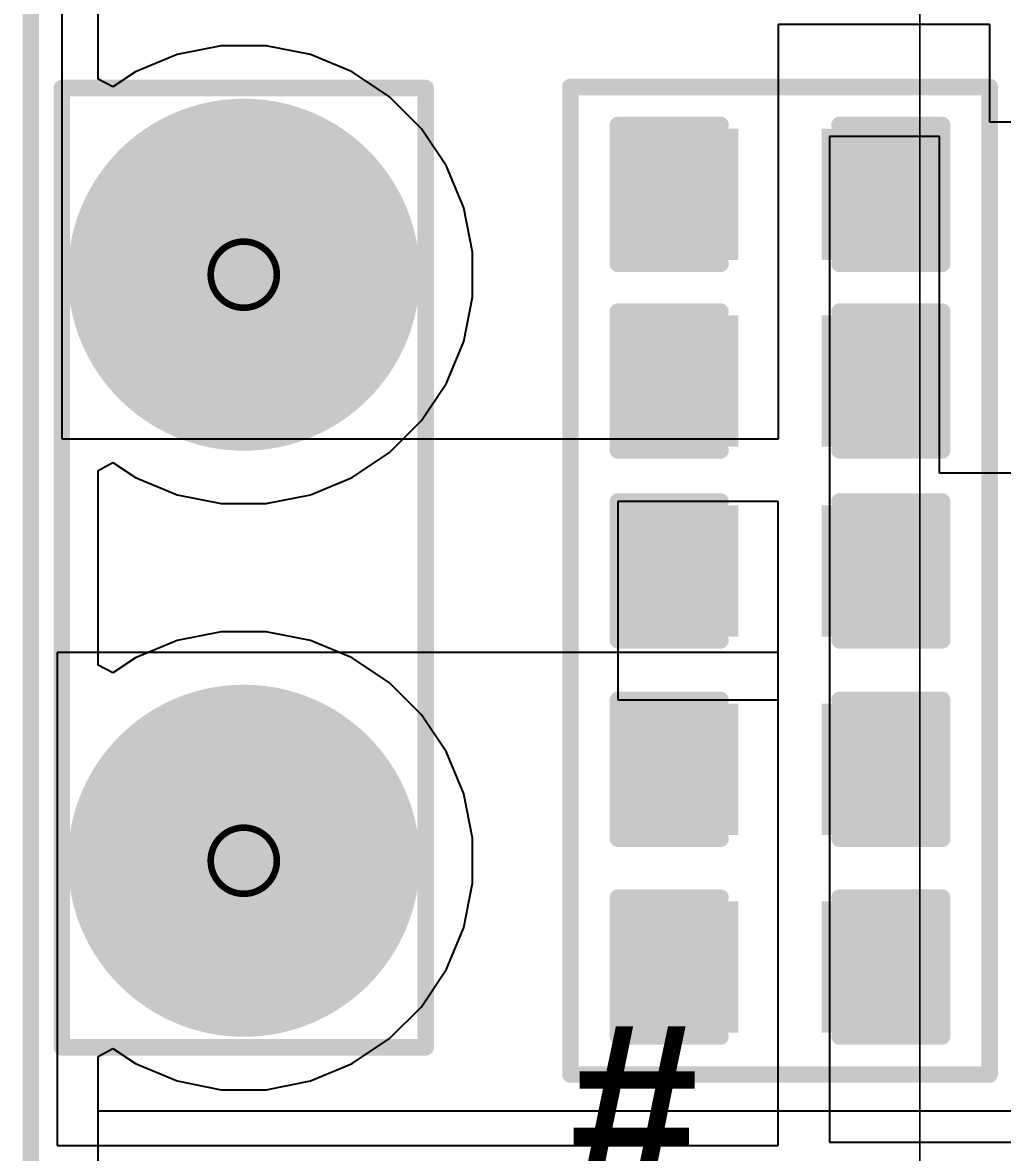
# Model space of a CAD drawing. Header units: inches. Extents: x -36 to 438, y -63 to 73.
# Drawn here: x -0.06 to 7.46, y 21.21 to 29.89 of the extents above; entities that cross this region are included whole.
import ezdxf

# ---------------------------------------------------------------- set-up
doc = ezdxf.new("R2010")
doc.units = ezdxf.units.IN
for name, color, linetype in [('Board Outline', 216, 'Continuous'), ('Bottom Layer', 5, 'Continuous'), ('Bottom Solder', 6, 'Continuous'), ('Drill Drawing', 1, 'Continuous'), ('Fabrication', 76, 'Continuous'), ('Ground', 16, 'Continuous'), ('Multi-Layer', 9, 'Continuous'), ('Pad Holes', 156, 'Continuous'), ('Power 3V3', 76, 'Continuous'), ('Top Layer', 1, 'Continuous'), ('Top Overlay', 2, 'Continuous'), ('Top Paste', 8, 'Continuous'), ('Top Solder', 216, 'Continuous')]:
    doc.layers.add(name, color=color, linetype=linetype)
doc.styles.add('Arial_Bold', font='', dxfattribs={"height": 0.2})
doc.styles.get('Arial_Bold').set_extended_font_data('Arial', bold=True)

msp = doc.modelspace()

# ---------------------------------------------------------------- hatches: boundary and pattern name
at = {"layer": 'Bottom Layer'}
h = msp.add_hatch(color=5, dxfattribs=at)
edge = h.paths.add_edge_path()
edge.add_arc((1.6354, 27.9497), 1.25, 0, 360)
h = msp.add_hatch(color=5, dxfattribs=at)
edge = h.paths.add_edge_path()
edge.add_arc((1.6354, 23.4497), 1.25, 0, 360)
at = {"layer": 'Bottom Solder'}
h = msp.add_hatch(color=6, dxfattribs=at)
edge = h.paths.add_edge_path()
edge.add_arc((1.6354, 27.9497), 1.3516, 0, 360)
h = msp.add_hatch(color=6, dxfattribs=at)
edge = h.paths.add_edge_path()
edge.add_arc((1.6354, 23.4497), 1.3516, 0, 360)
at = {"layer": 'Ground'}
h = msp.add_hatch(color=16, dxfattribs=at)
edge = h.paths.add_edge_path()
edge.add_arc((1.6354, 27.9497), 1.25, 0, 360)
h = msp.add_hatch(color=16, dxfattribs=at)
edge = h.paths.add_edge_path()
edge.add_arc((1.6354, 23.4497), 1.25, 0, 360)
at = {"layer": 'Multi-Layer'}
h = msp.add_hatch(color=9, dxfattribs=at)
edge = h.paths.add_edge_path()
edge.add_arc((1.6354, 27.9497), 1.25, 0, 360)
h = msp.add_hatch(color=9, dxfattribs=at)
edge = h.paths.add_edge_path()
edge.add_arc((1.6354, 23.4497), 1.25, 0, 360)
at = {"layer": 'Pad Holes'}
h = msp.add_hatch(color=7, dxfattribs=at)
edge = h.paths.add_edge_path()
edge.add_arc((1.6354, 27.9497), 0.6, 0, 360)
h = msp.add_hatch(color=7, dxfattribs=at)
edge = h.paths.add_edge_path()
edge.add_arc((1.6354, 23.4497), 0.6, 0, 360)
at = {"layer": 'Power 3V3'}
h = msp.add_hatch(color=76, dxfattribs=at)
edge = h.paths.add_edge_path()
edge.add_arc((1.6354, 27.9497), 1.25, 0, 360)
h = msp.add_hatch(color=76, dxfattribs=at)
edge = h.paths.add_edge_path()
edge.add_arc((1.6354, 23.4497), 1.25, 0, 360)
at = {"layer": 'Top Layer'}
h = msp.add_hatch(color=1, dxfattribs=at)
edge = h.paths.add_edge_path()
edge.add_arc((1.6354, 27.9497), 1.25, 0, 360)
for points in [[(5.3732, 29.0106), (5.3732, 28.1216), (4.6112, 28.1216), (4.6112, 29.0106)], [(6.8972, 29.0106), (6.8972, 28.1216), (6.1352, 28.1216), (6.1352, 29.0106)], [(5.3734, 27.5776), (5.3734, 26.6886), (4.6114, 26.6886), (4.6114, 27.5776)], [(6.8974, 27.5776), (6.8974, 26.6886), (6.1354, 26.6886), (6.1354, 27.5776)], [(5.3734, 26.1197), (5.3734, 25.2307), (4.6114, 25.2307), (4.6114, 26.1197)], [(6.8974, 26.1197), (6.8974, 25.2307), (6.1354, 25.2307), (6.1354, 26.1197)], [(5.3734, 24.5957), (5.3734, 23.7067), (4.6114, 23.7067), (4.6114, 24.5957)], [(6.8974, 24.5957), (6.8974, 23.7067), (6.1354, 23.7067), (6.1354, 24.5957)], [(5.3734, 23.0777), (5.3734, 22.1887), (4.6114, 22.1887), (4.6114, 23.0777)], [(6.8974, 23.0777), (6.8974, 22.1887), (6.1354, 22.1887), (6.1354, 23.0777)]]:
    msp.add_hatch(color=1, dxfattribs=at).paths.add_polyline_path(points)
h = msp.add_hatch(color=1, dxfattribs=at)
edge = h.paths.add_edge_path()
edge.add_arc((1.6354, 23.4497), 1.25, 0, 360)
at = {"layer": 'Top Paste'}
for points in [[(5.3732, 29.0106), (5.3732, 28.1216), (4.6112, 28.1216), (4.6112, 29.0106)], [(6.8972, 29.0106), (6.8972, 28.1216), (6.1352, 28.1216), (6.1352, 29.0106)], [(5.3734, 27.5776), (5.3734, 26.6886), (4.6114, 26.6886), (4.6114, 27.5776)], [(6.8974, 27.5776), (6.8974, 26.6886), (6.1354, 26.6886), (6.1354, 27.5776)], [(5.3734, 26.1197), (5.3734, 25.2307), (4.6114, 25.2307), (4.6114, 26.1197)], [(6.8974, 26.1197), (6.8974, 25.2307), (6.1354, 25.2307), (6.1354, 26.1197)], [(5.3734, 24.5957), (5.3734, 23.7067), (4.6114, 23.7067), (4.6114, 24.5957)], [(6.8974, 24.5957), (6.8974, 23.7067), (6.1354, 23.7067), (6.1354, 24.5957)], [(5.3734, 23.0777), (5.3734, 22.1887), (4.6114, 22.1887), (4.6114, 23.0777)], [(6.8974, 23.0777), (6.8974, 22.1887), (6.1354, 22.1887), (6.1354, 23.0777)]]:
    msp.add_hatch(color=8, dxfattribs=at).paths.add_polyline_path(points)
at = {"layer": 'Top Solder'}
h = msp.add_hatch(color=216, dxfattribs=at)
edge = h.paths.add_edge_path()
edge.add_arc((1.6354, 27.9497), 1.3516, 0, 360)
for points in [[(5.4332, 29.0706), (5.4332, 28.0616), (4.5512, 28.0616), (4.5512, 29.0706)], [(6.9572, 29.0706), (6.9572, 28.0616), (6.0752, 28.0616), (6.0752, 29.0706)], [(5.4334, 27.6376), (5.4334, 26.6286), (4.5514, 26.6286), (4.5514, 27.6376)], [(6.9574, 27.6376), (6.9574, 26.6286), (6.0754, 26.6286), (6.0754, 27.6376)], [(5.4334, 26.1797), (5.4334, 25.1707), (4.5514, 25.1707), (4.5514, 26.1797)], [(6.9574, 26.1797), (6.9574, 25.1707), (6.0754, 25.1707), (6.0754, 26.1797)], [(5.4334, 24.6557), (5.4334, 23.6467), (4.5514, 23.6467), (4.5514, 24.6557)], [(6.9574, 24.6557), (6.9574, 23.6467), (6.0754, 23.6467), (6.0754, 24.6557)], [(5.4334, 23.1377), (5.4334, 22.1287), (4.5514, 22.1287), (4.5514, 23.1377)], [(6.9574, 23.1377), (6.9574, 22.1287), (6.0754, 22.1287), (6.0754, 23.1377)]]:
    msp.add_hatch(color=216, dxfattribs=at).paths.add_polyline_path(points)
h = msp.add_hatch(color=216, dxfattribs=at)
edge = h.paths.add_edge_path()
edge.add_arc((1.6354, 23.4497), 1.3516, 0, 360)

# ---------------------------------------------------------------- linework, layer by layer
at = {"layer": 'Board Outline'}
msp.add_lwpolyline([(0, 51.2099, 0.127, 0.127, 0), (0, 0, 0.127, 0.127, 0)], format="xyseb", dxfattribs=at)
at = {"layer": 'Bottom Layer'}
for p, q in [((0.5179, 29.4521), (0.5179, 44.4426)), ((1.4622, 29.7077), (1.1226, 29.6401)), ((1.8085, 29.7077), (1.4622, 29.7077)), ((2.1481, 29.6401), (1.8085, 29.7077)), ((1.1226, 29.6401), (0.8026, 29.5076)), ((2.4681, 29.5076), (2.1481, 29.6401)), ((0.8026, 29.5076), (0.6299, 29.3922)), ((2.756, 29.3152), (2.4681, 29.5076)), ((0.6299, 29.3922), (0.5179, 29.4521)), ((3.0009, 29.0703), (2.756, 29.3152)), ((3.1933, 28.7824), (3.0009, 29.0703)), ((3.3258, 28.4625), (3.1933, 28.7824)), ((3.3934, 28.1228), (3.3258, 28.4625)), ((3.3934, 27.7765), (3.3934, 28.1228)), ((3.3258, 27.4369), (3.3934, 27.7765)), ((3.1933, 27.1169), (3.3258, 27.4369)), ((3.0009, 26.829), (3.1933, 27.1169)), ((2.756, 26.5841), (3.0009, 26.829)), ((2.4681, 26.3918), (2.756, 26.5841)), ((0.5179, 26.4473), (0.6299, 26.5071)), ((0.6299, 26.5071), (0.8026, 26.3918)), ((0.5179, 24.9521), (0.5179, 26.4473)), ((0.8026, 26.3918), (1.1226, 26.2592)), ((2.1481, 26.2592), (2.4681, 26.3918)), ((1.1226, 26.2592), (1.4622, 26.1917)), ((1.8085, 26.1917), (2.1481, 26.2592)), ((1.4622, 26.1917), (1.8085, 26.1917)), ((1.4622, 25.2077), (1.1226, 25.1401)), ((1.8085, 25.2077), (1.4622, 25.2077)), ((2.1481, 25.1401), (1.8085, 25.2077)), ((1.1226, 25.1401), (0.8026, 25.0076)), ((2.4681, 25.0076), (2.1481, 25.1401)), ((0.8026, 25.0076), (0.6299, 24.8922)), ((2.756, 24.8152), (2.4681, 25.0076)), ((0.6299, 24.8922), (0.5179, 24.9521)), ((3.0009, 24.5703), (2.756, 24.8152)), ((3.1933, 24.2824), (3.0009, 24.5703)), ((3.3258, 23.9625), (3.1933, 24.2824)), ((3.3934, 23.6228), (3.3258, 23.9625)), ((3.3934, 23.2765), (3.3934, 23.6228)), ((3.3258, 22.9369), (3.3934, 23.2765)), ((3.1933, 22.6169), (3.3258, 22.9369)), ((3.0009, 22.329), (3.1933, 22.6169)), ((2.756, 22.0841), (3.0009, 22.329)), ((2.4681, 21.8917), (2.756, 22.0841)), ((0.5179, 21.9473), (0.6299, 22.0071)), ((0.6299, 22.0071), (0.8026, 21.8917)), ((0.5179, 0.518), (0.5179, 21.9473)), ((0.8026, 21.8917), (1.1226, 21.7592)), ((2.1481, 21.7592), (2.4681, 21.8917)), ((1.1226, 21.7592), (1.4622, 21.6917)), ((1.4622, 21.6917), (1.8085, 21.6917)), ((1.8085, 21.6917), (2.1481, 21.7592))]:
    msp.add_line(p, q, dxfattribs=at)
at = {"layer": 'Drill Drawing'}
for points in [[(1.8894, 27.9497, 0.0508, 0.0508, 1), (1.3814, 27.9497, 0.0508, 0.0508, 1)], [(1.3687, 27.9497, 0.0254, 0.0254, 1), (1.3941, 27.9497, 0.0254, 0.0254, 1)], [(1.8767, 27.9497, 0.0254, 0.0254, 1), (1.9021, 27.9497, 0.0254, 0.0254, 1)], [(1.8894, 23.4497, 0.0508, 0.0508, 1), (1.3814, 23.4497, 0.0508, 0.0508, 1)], [(1.3687, 23.4497, 0.0254, 0.0254, 1), (1.3941, 23.4497, 0.0254, 0.0254, 1)], [(1.8767, 23.4497, 0.0254, 0.0254, 1), (1.9021, 23.4497, 0.0254, 0.0254, 1)]]:
    msp.add_lwpolyline(points, format="xyseb", close=True, dxfattribs=at)
at = {"layer": 'Fabrication'}
msp.add_lwpolyline([(6.8273, 14.5831, 0.0127, 0.0127, 0), (6.8273, 34.1831, 0.0127, 0.0127, 0)], format="xyseb", dxfattribs=at)
msp.add_lwpolyline([(6.8273, 14.5831, 0.0127, 0.0127, 0), (6.8273, 34.1831, 0.0127, 0.0127, 0)], format="xyseb", dxfattribs=at)
at = {"layer": 'Ground'}
for p, q in [((0.5179, 29.4521), (0.5179, 44.4426)), ((1.4622, 29.7077), (1.1226, 29.6401)), ((1.8085, 29.7077), (1.4622, 29.7077)), ((2.1481, 29.6401), (1.8085, 29.7077)), ((1.1226, 29.6401), (0.8026, 29.5076)), ((2.4681, 29.5076), (2.1481, 29.6401)), ((0.8026, 29.5076), (0.6299, 29.3922)), ((2.756, 29.3152), (2.4681, 29.5076)), ((0.6299, 29.3922), (0.5179, 29.4521)), ((3.0009, 29.0703), (2.756, 29.3152)), ((3.1933, 28.7824), (3.0009, 29.0703)), ((3.3258, 28.4625), (3.1933, 28.7824)), ((3.3934, 28.1228), (3.3258, 28.4625)), ((3.3934, 27.7765), (3.3934, 28.1228)), ((3.3258, 27.4369), (3.3934, 27.7765)), ((3.1933, 27.1169), (3.3258, 27.4369)), ((3.0009, 26.829), (3.1933, 27.1169)), ((2.756, 26.5841), (3.0009, 26.829)), ((2.4681, 26.3918), (2.756, 26.5841)), ((0.5179, 26.4473), (0.6299, 26.5071)), ((0.6299, 26.5071), (0.8026, 26.3918)), ((0.5179, 24.9521), (0.5179, 26.4473)), ((0.8026, 26.3918), (1.1226, 26.2592)), ((2.1481, 26.2592), (2.4681, 26.3918)), ((1.1226, 26.2592), (1.4622, 26.1917)), ((1.8085, 26.1917), (2.1481, 26.2592)), ((1.4622, 26.1917), (1.8085, 26.1917)), ((1.4622, 25.2077), (1.1226, 25.1401)), ((1.8085, 25.2077), (1.4622, 25.2077)), ((2.1481, 25.1401), (1.8085, 25.2077)), ((1.1226, 25.1401), (0.8026, 25.0076)), ((2.4681, 25.0076), (2.1481, 25.1401)), ((0.8026, 25.0076), (0.6299, 24.8922)), ((2.756, 24.8152), (2.4681, 25.0076)), ((0.6299, 24.8922), (0.5179, 24.9521)), ((3.0009, 24.5703), (2.756, 24.8152)), ((3.1933, 24.2824), (3.0009, 24.5703)), ((3.3258, 23.9625), (3.1933, 24.2824)), ((3.3934, 23.6228), (3.3258, 23.9625)), ((3.3934, 23.2765), (3.3934, 23.6228)), ((3.3258, 22.9369), (3.3934, 23.2765)), ((3.1933, 22.6169), (3.3258, 22.9369)), ((3.0009, 22.329), (3.1933, 22.6169)), ((2.756, 22.0841), (3.0009, 22.329)), ((2.4681, 21.8917), (2.756, 22.0841)), ((0.5179, 21.9473), (0.6299, 22.0071)), ((0.6299, 22.0071), (0.8026, 21.8917)), ((0.5179, 0.518), (0.5179, 21.9473)), ((0.8026, 21.8917), (1.1226, 21.7592)), ((2.1481, 21.7592), (2.4681, 21.8917)), ((1.1226, 21.7592), (1.4622, 21.6917)), ((1.4622, 21.6917), (1.8085, 21.6917)), ((1.8085, 21.6917), (2.1481, 21.7592))]:
    msp.add_line(p, q, dxfattribs=at)
at = {"layer": 'Power 3V3'}
for p, q in [((0.5179, 29.4521), (0.5179, 36.3663)), ((1.4622, 29.7077), (1.1226, 29.6401)), ((1.8085, 29.7077), (1.4622, 29.7077)), ((2.1481, 29.6401), (1.8085, 29.7077)), ((1.1226, 29.6401), (0.8026, 29.5076)), ((2.4681, 29.5076), (2.1481, 29.6401)), ((0.8026, 29.5076), (0.6299, 29.3922)), ((2.756, 29.3152), (2.4681, 29.5076)), ((0.6299, 29.3922), (0.5179, 29.4521)), ((3.0009, 29.0703), (2.756, 29.3152)), ((3.1933, 28.7824), (3.0009, 29.0703)), ((3.3258, 28.4625), (3.1933, 28.7824)), ((3.3934, 28.1228), (3.3258, 28.4625)), ((3.3934, 27.7765), (3.3934, 28.1228)), ((3.3258, 27.4369), (3.3934, 27.7765)), ((3.1933, 27.1169), (3.3258, 27.4369)), ((3.0009, 26.829), (3.1933, 27.1169)), ((2.756, 26.5841), (3.0009, 26.829)), ((2.4681, 26.3918), (2.756, 26.5841)), ((0.5179, 26.4473), (0.6299, 26.5071)), ((0.6299, 26.5071), (0.8026, 26.3918)), ((0.5179, 24.9521), (0.5179, 26.4473)), ((0.8026, 26.3918), (1.1226, 26.2592)), ((2.1481, 26.2592), (2.4681, 26.3918)), ((1.1226, 26.2592), (1.4622, 26.1917)), ((1.8085, 26.1917), (2.1481, 26.2592)), ((1.4622, 26.1917), (1.8085, 26.1917)), ((1.4622, 25.2077), (1.1226, 25.1401)), ((1.8085, 25.2077), (1.4622, 25.2077)), ((2.1481, 25.1401), (1.8085, 25.2077)), ((1.1226, 25.1401), (0.8026, 25.0076)), ((2.4681, 25.0076), (2.1481, 25.1401)), ((0.8026, 25.0076), (0.6299, 24.8922)), ((2.756, 24.8152), (2.4681, 25.0076)), ((0.6299, 24.8922), (0.5179, 24.9521)), ((3.0009, 24.5703), (2.756, 24.8152)), ((3.1933, 24.2824), (3.0009, 24.5703)), ((3.3258, 23.9625), (3.1933, 24.2824)), ((3.3934, 23.6228), (3.3258, 23.9625)), ((3.3934, 23.2765), (3.3934, 23.6228)), ((3.3258, 22.9369), (3.3934, 23.2765)), ((3.1933, 22.6169), (3.3258, 22.9369)), ((3.0009, 22.329), (3.1933, 22.6169)), ((2.756, 22.0841), (3.0009, 22.329)), ((2.4681, 21.8917), (2.756, 22.0841)), ((0.5179, 21.9473), (0.6299, 22.0071)), ((0.6299, 22.0071), (0.8026, 21.8917)), ((0.5179, 21.5266), (0.5179, 21.9473)), ((0.8026, 21.8917), (1.1226, 21.7592)), ((2.1481, 21.7592), (2.4681, 21.8917)), ((1.1226, 21.7592), (1.4622, 21.6917)), ((1.4622, 21.6917), (1.8085, 21.6917)), ((1.8085, 21.6917), (2.1481, 21.7592)), ((7.2818, 21.5266), (0.5179, 21.5266)), ((8.8647, 21.5266), (7.2818, 21.5266))]:
    msp.add_line(p, q, dxfattribs=at)
at = {"layer": 'Top Layer'}
for p, q in [((0.2384, 30.3827), (0.2384, 26.6886)), ((5.7415, 26.6886), (5.7415, 29.8739)), ((5.7415, 29.8739), (7.364, 29.8739)), ((7.364, 29.8739), (7.364, 29.1247)), ((7.364, 29.1247), (8.6321, 29.1247)), ((6.9795, 29.0106), (6.1352, 29.0106)), ((6.1352, 29.0106), (6.1352, 21.2887)), ((6.9795, 26.4247), (6.9795, 29.0106)), ((0.2384, 26.6886), (5.7415, 26.6886)), ((8.6321, 26.4247), (6.9795, 26.4247)), ((5.7404, 26.2086), (4.5098, 26.2086)), ((4.5098, 26.2086), (4.5098, 24.6846)), ((5.7404, 24.6846), (5.7404, 26.2086)), ((5.7404, 25.0479), (0.2032, 25.0479)), ((0.2032, 25.0479), (0.2032, 21.2633)), ((5.7404, 21.2633), (5.7404, 25.0479)), ((4.5098, 24.6846), (5.7404, 24.6846)), ((0.2032, 21.2633), (5.7404, 21.2633)), ((6.1352, 21.2887), (12.0904, 21.2887))]:
    msp.add_line(p, q, dxfattribs=at)
at = {"layer": 'Top Overlay'}
for points in [[(0.2384, 22.0167, 0.127, 0.127, 0), (0.2384, 29.3827, 0.127, 0.127, 0)], [(0.2384, 29.3827, 0.127, 0.127, 0), (3.0324, 29.3827, 0.127, 0.127, 0)], [(3.0324, 22.0167, 0.127, 0.127, 0), (3.0324, 29.3827, 0.127, 0.127, 0)], [(4.1447, 21.808, 0.127, 0.127, 0), (4.1447, 29.3913, 0.127, 0.127, 0)], [(4.1447, 29.3913, 0.127, 0.127, 0), (7.364, 29.3913, 0.127, 0.127, 0)], [(7.364, 21.808, 0.127, 0.127, 0), (7.364, 29.3913, 0.127, 0.127, 0)], [(4.5096, 28.0327, 0.127, 0.127, 0), (4.5096, 29.0995, 0.127, 0.127, 0)], [(4.5096, 29.0995, 0.127, 0.127, 0), (5.297, 29.0995, 0.127, 0.127, 0)], [(6.2114, 29.0995, 0.127, 0.127, 0), (6.9988, 29.0995, 0.127, 0.127, 0)], [(6.9988, 28.0327, 0.127, 0.127, 0), (6.9988, 29.0995, 0.127, 0.127, 0)], [(4.5096, 28.0327, 0.127, 0.127, 0), (5.297, 28.0327, 0.127, 0.127, 0)], [(6.2114, 28.0327, 0.127, 0.127, 0), (6.9988, 28.0327, 0.127, 0.127, 0)], [(4.5098, 26.5997, 0.127, 0.127, 0), (4.5098, 27.6665, 0.127, 0.127, 0)], [(4.5098, 27.6665, 0.127, 0.127, 0), (5.2972, 27.6665, 0.127, 0.127, 0)], [(6.2116, 27.6665, 0.127, 0.127, 0), (6.999, 27.6665, 0.127, 0.127, 0)], [(6.999, 26.5997, 0.127, 0.127, 0), (6.999, 27.6665, 0.127, 0.127, 0)], [(4.5098, 26.5997, 0.127, 0.127, 0), (5.2972, 26.5997, 0.127, 0.127, 0)], [(6.2116, 26.5997, 0.127, 0.127, 0), (6.999, 26.5997, 0.127, 0.127, 0)], [(4.5098, 25.1418, 0.127, 0.127, 0), (4.5098, 26.2086, 0.127, 0.127, 0)], [(4.5098, 26.2086, 0.127, 0.127, 0), (5.2972, 26.2086, 0.127, 0.127, 0)], [(6.2116, 26.2086, 0.127, 0.127, 0), (6.999, 26.2086, 0.127, 0.127, 0)], [(6.999, 25.1418, 0.127, 0.127, 0), (6.999, 26.2086, 0.127, 0.127, 0)], [(4.5098, 25.1418, 0.127, 0.127, 0), (5.2972, 25.1418, 0.127, 0.127, 0)], [(6.2116, 25.1418, 0.127, 0.127, 0), (6.999, 25.1418, 0.127, 0.127, 0)], [(4.5098, 23.6178, 0.127, 0.127, 0), (4.5098, 24.6846, 0.127, 0.127, 0)], [(4.5098, 24.6846, 0.127, 0.127, 0), (5.2972, 24.6846, 0.127, 0.127, 0)], [(6.2116, 24.6846, 0.127, 0.127, 0), (6.999, 24.6846, 0.127, 0.127, 0)], [(6.999, 23.6178, 0.127, 0.127, 0), (6.999, 24.6846, 0.127, 0.127, 0)], [(4.5098, 23.6178, 0.127, 0.127, 0), (5.2972, 23.6178, 0.127, 0.127, 0)], [(6.2116, 23.6178, 0.127, 0.127, 0), (6.999, 23.6178, 0.127, 0.127, 0)], [(4.5098, 22.0998, 0.127, 0.127, 0), (4.5098, 23.1666, 0.127, 0.127, 0)], [(4.5098, 23.1666, 0.127, 0.127, 0), (5.2972, 23.1666, 0.127, 0.127, 0)], [(6.2116, 23.1666, 0.127, 0.127, 0), (6.999, 23.1666, 0.127, 0.127, 0)], [(6.999, 22.0998, 0.127, 0.127, 0), (6.999, 23.1666, 0.127, 0.127, 0)], [(4.5098, 22.0998, 0.127, 0.127, 0), (5.2972, 22.0998, 0.127, 0.127, 0)], [(6.2116, 22.0998, 0.127, 0.127, 0), (6.999, 22.0998, 0.127, 0.127, 0)], [(0.2384, 22.0167, 0.127, 0.127, 0), (3.0324, 22.0167, 0.127, 0.127, 0)], [(4.1447, 21.808, 0.127, 0.127, 0), (7.364, 21.808, 0.127, 0.127, 0)]]:
    msp.add_lwpolyline(points, format="xyseb", dxfattribs=at)
for points in [[(0.2066, 29.3827, 0.0635, 0.0635, 1), (0.2701, 29.3827, 0.0635, 0.0635, 1)], [(0.2066, 29.3827, 0.0635, 0.0635, 1), (0.2701, 29.3827, 0.0635, 0.0635, 1)], [(3.0006, 29.3827, 0.0635, 0.0635, 1), (3.0641, 29.3827, 0.0635, 0.0635, 1)], [(3.0006, 29.3827, 0.0635, 0.0635, 1), (3.0641, 29.3827, 0.0635, 0.0635, 1)], [(4.1129, 29.3913, 0.0635, 0.0635, 1), (4.1764, 29.3913, 0.0635, 0.0635, 1)], [(4.1129, 29.3913, 0.0635, 0.0635, 1), (4.1764, 29.3913, 0.0635, 0.0635, 1)], [(7.3322, 29.3913, 0.0635, 0.0635, 1), (7.3957, 29.3913, 0.0635, 0.0635, 1)], [(7.3322, 29.3913, 0.0635, 0.0635, 1), (7.3957, 29.3913, 0.0635, 0.0635, 1)], [(4.4779, 29.0995, 0.0635, 0.0635, 1), (4.5414, 29.0995, 0.0635, 0.0635, 1)], [(4.4779, 29.0995, 0.0635, 0.0635, 1), (4.5414, 29.0995, 0.0635, 0.0635, 1)], [(5.2653, 29.0995, 0.0635, 0.0635, 1), (5.3288, 29.0995, 0.0635, 0.0635, 1)], [(6.1797, 29.0995, 0.0635, 0.0635, 1), (6.2432, 29.0995, 0.0635, 0.0635, 1)], [(6.9671, 29.0995, 0.0635, 0.0635, 1), (7.0306, 29.0995, 0.0635, 0.0635, 1)], [(6.9671, 29.0995, 0.0635, 0.0635, 1), (7.0306, 29.0995, 0.0635, 0.0635, 1)], [(4.4779, 28.0327, 0.0635, 0.0635, 1), (4.5414, 28.0327, 0.0635, 0.0635, 1)], [(4.4779, 28.0327, 0.0635, 0.0635, 1), (4.5414, 28.0327, 0.0635, 0.0635, 1)], [(5.2653, 28.0327, 0.0635, 0.0635, 1), (5.3288, 28.0327, 0.0635, 0.0635, 1)], [(6.1797, 28.0327, 0.0635, 0.0635, 1), (6.2432, 28.0327, 0.0635, 0.0635, 1)], [(6.9671, 28.0327, 0.0635, 0.0635, 1), (7.0306, 28.0327, 0.0635, 0.0635, 1)], [(6.9671, 28.0327, 0.0635, 0.0635, 1), (7.0306, 28.0327, 0.0635, 0.0635, 1)], [(4.4781, 27.6665, 0.0635, 0.0635, 1), (4.5416, 27.6665, 0.0635, 0.0635, 1)], [(4.4781, 27.6665, 0.0635, 0.0635, 1), (4.5416, 27.6665, 0.0635, 0.0635, 1)], [(5.2655, 27.6665, 0.0635, 0.0635, 1), (5.329, 27.6665, 0.0635, 0.0635, 1)], [(6.1799, 27.6665, 0.0635, 0.0635, 1), (6.2434, 27.6665, 0.0635, 0.0635, 1)], [(6.9673, 27.6665, 0.0635, 0.0635, 1), (7.0308, 27.6665, 0.0635, 0.0635, 1)], [(6.9673, 27.6665, 0.0635, 0.0635, 1), (7.0308, 27.6665, 0.0635, 0.0635, 1)], [(4.4781, 26.5997, 0.0635, 0.0635, 1), (4.5416, 26.5997, 0.0635, 0.0635, 1)], [(4.4781, 26.5997, 0.0635, 0.0635, 1), (4.5416, 26.5997, 0.0635, 0.0635, 1)], [(5.2655, 26.5997, 0.0635, 0.0635, 1), (5.329, 26.5997, 0.0635, 0.0635, 1)], [(6.1799, 26.5997, 0.0635, 0.0635, 1), (6.2434, 26.5997, 0.0635, 0.0635, 1)], [(6.9673, 26.5997, 0.0635, 0.0635, 1), (7.0308, 26.5997, 0.0635, 0.0635, 1)], [(6.9673, 26.5997, 0.0635, 0.0635, 1), (7.0308, 26.5997, 0.0635, 0.0635, 1)], [(4.4781, 26.2086, 0.0635, 0.0635, 1), (4.5416, 26.2086, 0.0635, 0.0635, 1)], [(4.4781, 26.2086, 0.0635, 0.0635, 1), (4.5416, 26.2086, 0.0635, 0.0635, 1)], [(5.2655, 26.2086, 0.0635, 0.0635, 1), (5.329, 26.2086, 0.0635, 0.0635, 1)], [(6.1799, 26.2086, 0.0635, 0.0635, 1), (6.2434, 26.2086, 0.0635, 0.0635, 1)], [(6.9673, 26.2086, 0.0635, 0.0635, 1), (7.0308, 26.2086, 0.0635, 0.0635, 1)], [(6.9673, 26.2086, 0.0635, 0.0635, 1), (7.0308, 26.2086, 0.0635, 0.0635, 1)], [(4.4781, 25.1418, 0.0635, 0.0635, 1), (4.5416, 25.1418, 0.0635, 0.0635, 1)], [(4.4781, 25.1418, 0.0635, 0.0635, 1), (4.5416, 25.1418, 0.0635, 0.0635, 1)], [(5.2655, 25.1418, 0.0635, 0.0635, 1), (5.329, 25.1418, 0.0635, 0.0635, 1)], [(6.1799, 25.1418, 0.0635, 0.0635, 1), (6.2434, 25.1418, 0.0635, 0.0635, 1)], [(6.9673, 25.1418, 0.0635, 0.0635, 1), (7.0308, 25.1418, 0.0635, 0.0635, 1)], [(6.9673, 25.1418, 0.0635, 0.0635, 1), (7.0308, 25.1418, 0.0635, 0.0635, 1)], [(4.4781, 24.6846, 0.0635, 0.0635, 1), (4.5416, 24.6846, 0.0635, 0.0635, 1)], [(4.4781, 24.6846, 0.0635, 0.0635, 1), (4.5416, 24.6846, 0.0635, 0.0635, 1)], [(5.2655, 24.6846, 0.0635, 0.0635, 1), (5.329, 24.6846, 0.0635, 0.0635, 1)], [(6.1799, 24.6846, 0.0635, 0.0635, 1), (6.2434, 24.6846, 0.0635, 0.0635, 1)], [(6.9673, 24.6846, 0.0635, 0.0635, 1), (7.0308, 24.6846, 0.0635, 0.0635, 1)], [(6.9673, 24.6846, 0.0635, 0.0635, 1), (7.0308, 24.6846, 0.0635, 0.0635, 1)], [(4.4781, 23.6178, 0.0635, 0.0635, 1), (4.5416, 23.6178, 0.0635, 0.0635, 1)], [(4.4781, 23.6178, 0.0635, 0.0635, 1), (4.5416, 23.6178, 0.0635, 0.0635, 1)], [(5.2655, 23.6178, 0.0635, 0.0635, 1), (5.329, 23.6178, 0.0635, 0.0635, 1)], [(6.1799, 23.6178, 0.0635, 0.0635, 1), (6.2434, 23.6178, 0.0635, 0.0635, 1)], [(6.9673, 23.6178, 0.0635, 0.0635, 1), (7.0308, 23.6178, 0.0635, 0.0635, 1)], [(6.9673, 23.6178, 0.0635, 0.0635, 1), (7.0308, 23.6178, 0.0635, 0.0635, 1)], [(4.4781, 23.1666, 0.0635, 0.0635, 1), (4.5416, 23.1666, 0.0635, 0.0635, 1)], [(4.4781, 23.1666, 0.0635, 0.0635, 1), (4.5416, 23.1666, 0.0635, 0.0635, 1)], [(5.2655, 23.1666, 0.0635, 0.0635, 1), (5.329, 23.1666, 0.0635, 0.0635, 1)], [(6.1799, 23.1666, 0.0635, 0.0635, 1), (6.2434, 23.1666, 0.0635, 0.0635, 1)], [(6.9673, 23.1666, 0.0635, 0.0635, 1), (7.0308, 23.1666, 0.0635, 0.0635, 1)], [(6.9673, 23.1666, 0.0635, 0.0635, 1), (7.0308, 23.1666, 0.0635, 0.0635, 1)], [(4.4781, 22.0998, 0.0635, 0.0635, 1), (4.5416, 22.0998, 0.0635, 0.0635, 1)], [(4.4781, 22.0998, 0.0635, 0.0635, 1), (4.5416, 22.0998, 0.0635, 0.0635, 1)], [(5.2655, 22.0998, 0.0635, 0.0635, 1), (5.329, 22.0998, 0.0635, 0.0635, 1)], [(6.1799, 22.0998, 0.0635, 0.0635, 1), (6.2434, 22.0998, 0.0635, 0.0635, 1)], [(6.9673, 22.0998, 0.0635, 0.0635, 1), (7.0308, 22.0998, 0.0635, 0.0635, 1)], [(6.9673, 22.0998, 0.0635, 0.0635, 1), (7.0308, 22.0998, 0.0635, 0.0635, 1)], [(0.2066, 22.0167, 0.0635, 0.0635, 1), (0.2701, 22.0167, 0.0635, 0.0635, 1)], [(0.2066, 22.0167, 0.0635, 0.0635, 1), (0.2701, 22.0167, 0.0635, 0.0635, 1)], [(3.0006, 22.0167, 0.0635, 0.0635, 1), (3.0641, 22.0167, 0.0635, 0.0635, 1)], [(3.0006, 22.0167, 0.0635, 0.0635, 1), (3.0641, 22.0167, 0.0635, 0.0635, 1)], [(4.1129, 21.808, 0.0635, 0.0635, 1), (4.1764, 21.808, 0.0635, 0.0635, 1)], [(4.1129, 21.808, 0.0635, 0.0635, 1), (4.1764, 21.808, 0.0635, 0.0635, 1)], [(7.3322, 21.808, 0.0635, 0.0635, 1), (7.3957, 21.808, 0.0635, 0.0635, 1)], [(7.3322, 21.808, 0.0635, 0.0635, 1), (7.3957, 21.808, 0.0635, 0.0635, 1)]]:
    msp.add_lwpolyline(points, format="xyseb", close=True, dxfattribs=at)

# ---------------------------------------------------------------- texts
at = {"layer": 'Top Overlay', "style": 'Arial_Bold'}
msp.add_text('#', height=1.27, dxfattribs=at).set_placement((4.1402, 20.9213))

doc.saveas('drawing.dxf')
